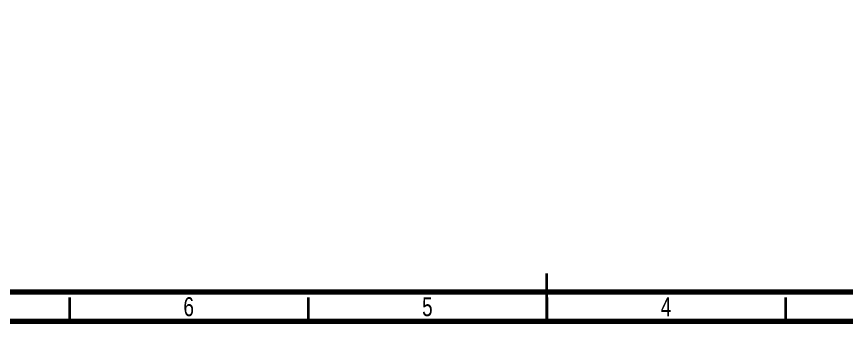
# Model space of a CAD drawing. Header units: millimetres. Extents: x 15 to 1266, y -324 to 294.
# Drawn here: x 103.9 to 277.8, y 5 to 68.8 of the extents above; entities that cross this region are included whole.
import ezdxf

# ---------------------------------------------------------------- set-up
doc = ezdxf.new("R2010")
doc.units = ezdxf.units.MM
doc.styles.add('SLDTEXTSTYLE0', font='TXT', dxfattribs={"width": 0.75})
doc.dimstyles.new('SLDDIMSTYLE1', dxfattribs={"dimtxt": 0.18, "dimasz": 2.116667, "dimexe": 0, "dimexo": 0.0625, "dimgap": 0, "dimtad": 0, "dimtih": 1, "dimtoh": 1, "dimdec": 0, "dimrnd": 1e-09, "dimzin": 0, "dimdsep": 46, "dimtxsty": 'Standard', "dimsah": 1, "dimcen": 0.09, "dimadec": 0, "dimazin": 0, "dimtfac": 2.116667, "dimtdec": 0, "dimtofl": 0, "dimtmove": 0, "dimatfit": 3, "dimfxl": 1, "dimfrac": 2, "dimtolj": 1, "dimtzin": 0, "dimarcsym": 0})

msp = doc.modelspace()

# ---------------------------------------------------------------- linework, layer by layer
at = {"color": 7, "linetype": 'Continuous', "lineweight": 35}
for p, q in [((215, 4.999), (215, 15.001)), ((115, 10), (115, 5)), ((165, 10), (165, 5)), ((215, 10), (215, 5)), ((265, 10), (265, 5))]:
    msp.add_line(p, q, dxfattribs=at)
at = {"color": 7, "linetype": 'Continuous', "lineweight": 70}
for p, q in [((409.4024721, 11.133525), (20, 11.133525)), ((415, 5), (15, 5))]:
    msp.add_line(p, q, dxfattribs=at)

# ---------------------------------------------------------------- texts
at = {"color": 7, "linetype": 'Continuous', "lineweight": 0, "char_height": 3.96875, "attachment_point": 2, "style": 'SLDTEXTSTYLE0'}
for s, insert in [('6', (139.9600369, 10.0601541)), ('5', (189.9600369, 10.0601541)), ('4', (239.9600369, 10.0601541))]:
    msp.add_mtext(s, dxfattribs=dict(at, insert=insert))

# ---------------------------------------------------------------- leaders
at = {"color": 7, "linetype": 'Continuous', "lineweight": 0}
msp.add_leader([(133.6097312, 97.3581424), (94.4194439, 66.8477438)], dimstyle='SLDDIMSTYLE1', dxfattribs=at)

doc.saveas('drawing.dxf')
